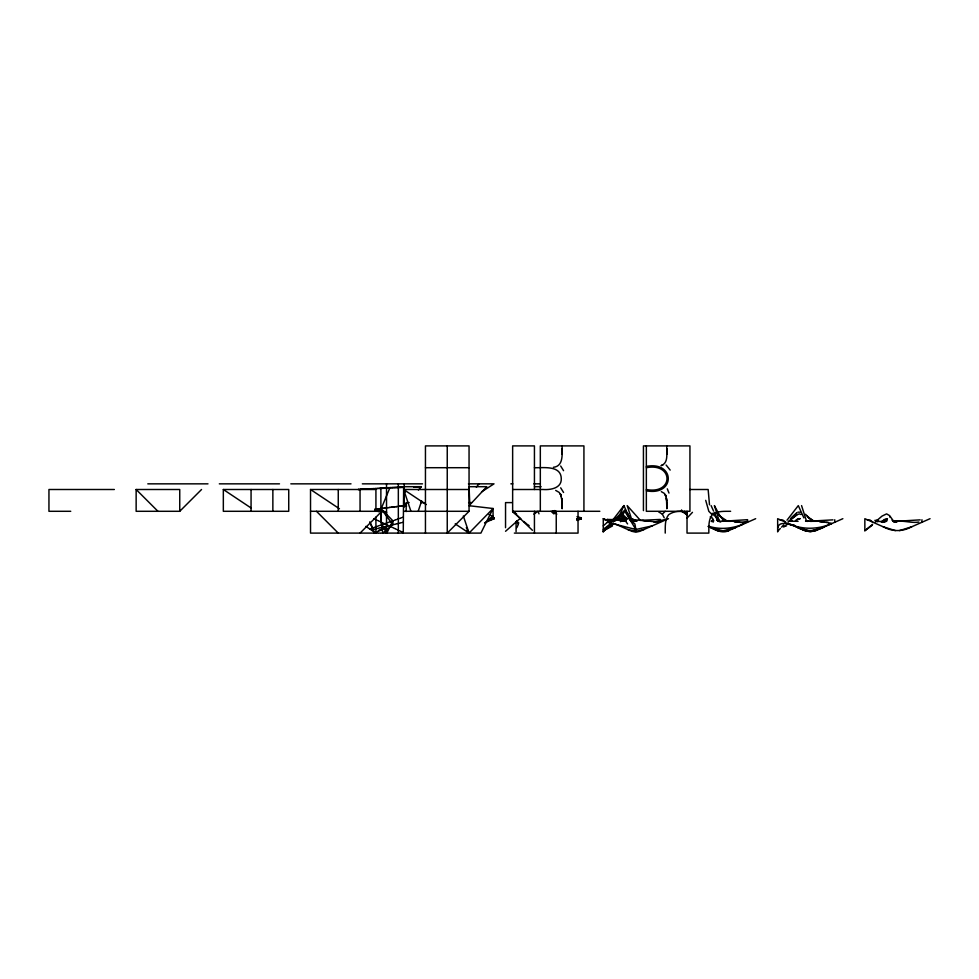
<?xml version="1.0" encoding="UTF-8"?>
<svg xmlns="http://www.w3.org/2000/svg" width="979" height="979" viewBox="0 0 979 979"><rect width="100%" height="100%" fill="white"/><g stroke="black" fill="none" stroke-linecap="round" stroke-linejoin="round"><path stroke-width="1.47" d="M562.081 503.194L562.13 508.578L561.75 498.103L561.958 500.612L560.429 493.918L561.261 496.023L559.205 492.425L555.693 490.406M666.785 503.206L666.834 508.566L666.479 498.25L666.711 500.783L665.292 494.505L666.038 496.439L664.288 493.355L661.339 491.666M562.13 445.898C561.983 453.448 563.941 466.212 553.416 467.289M661.204 465.6C669.146 462.602 666.124 452.702 666.834 445.898M666.858 505.849L666.834 508.566L666.723 500.599M562.13 508.578L562.019 500.563M562.081 454.011L562.13 448.627L562.289 453.913M666.785 453.987L666.821 451.331M747.515 522.284L747.577 519.678L723.004 521.244M834.708 522.284L834.769 519.739M921.9 522.284L921.961 519.739M468.929 489.61L469.051 486.685L486.783 486.685L469.051 505.715L493.061 508.505L493.061 516.41L485.156 522.896M886.509 521.293L883.523 521.44L886.509 521.293L887.072 519.641M777.656 528.146C779.003 520.008 789.563 524.756 794.593 525.894C806.757 529.786 819.998 528.672 831.648 523.63M618.544 520.412L623.293 516.765L625.557 518.735L625.728 521.354L627.6 523.949M625.85 521.158L622.583 520.926L625.85 521.158L625.214 517.903L625.667 521.158L625.936 518.38L625.667 521.158L623.562 521.305M713.801 520.742C712.369 518.711 712.504 523.019 713.116 520.277L712.712 518.931L713.238 522.04M418.339 510.83L421.655 500.869M619.646 515.174L623.917 505.605L629.901 518.943L631.993 521.036L636.888 521.146L631.957 521.048L629.925 518.956L627.686 513.375M516.851 527.644L518.099 524.94M392.897 520.804L386.815 533.102L380.88 522.199L380.88 488.093L389.752 488.093L381.284 508.505L381.284 522.199L382.728 533.102L392.897 524.756L392.897 520.804L380.88 508.505L392.897 524.756L392.028 524.952M890.119 517.377L889.678 515.639L886.582 513.889L881.981 516.129L875.226 521.942M795.352 521.048L797.701 519.017L795.633 520.608M620.637 521.77L622.032 519.776L625.006 518.429L623.843 518.075L621.641 519.286L620.123 521.158M623.917 505.605L613.6 518.943L611.263 520.767M787.018 520.192L798.301 505.605L803.881 517.903M476.357 487.212L478.976 483.846M664.203 517.769L662.33 514.11L665.231 511.295M614.885 520.167L625.006 509.851L629.57 519.005M403.115 505.788L404.449 505.715L406.444 503.475M418.4 490.051L421.386 486.685L403.654 486.685L403.262 532.906M791.925 517.573L796.698 512.972M605.989 528.415L603.272 531.291L612.364 524.401M687.025 518.111L692.471 512.323M777.656 531.291L780.336 528.452M781.56 527.155L783.604 524.989M609.244 526.127L611.129 524.144M455.211 523.875L469.051 533.102L493.061 508.505L480.897 533.102L386.02 533.102M179.744 511.295L179.744 489.5L136.142 489.5L136.142 511.295L179.744 511.295L201.539 489.5M360.052 533.102L381.859 511.295L310.527 511.295M425.449 533.102L425.449 445.898L469.051 445.898L469.051 511.295L447.244 533.102L447.244 445.898M603.272 525.894L607.347 522.284L613.564 520.547L619.891 514.391M607.457 527.326L603.272 531.291L607.616 527.351M613.723 521.379L625.006 511.515L635.873 529.492L652.173 525.894M790.555 518.54L796.661 512.996M788.034 521.942L796.943 514.795L799.39 513.889L801.006 514.526M876.021 521.232L877.588 519.788M505.543 531.279L520.106 518.454M611.728 524.071L609.782 525.833L613.576 523.435M872.595 524.34L864.849 530.728L864.849 518.686L884.086 527.179C892.42 531.683 902.491 531.683 910.825 527.179L930.05 518.686M790.408 519.568L796.943 514.795M610.113 523.985L603.272 529.492L612.548 523.949M613.539 521.232L615.815 519.396M864.849 530.728L872.338 525.16M533.861 514.146L538.022 511.295L539.001 513.853M620.209 515.7L623.672 513.375M481.546 491.862L494.016 483.846L468.439 483.846M609.782 525.38L613.576 523.202M605.94 529.504L612.548 525.894M780.177 520.216L782.723 519.959L785.807 522.284L777.656 518.686L777.656 531.915M867.382 520.216L869.915 519.959L872.999 522.284M605.291 520.387L607.323 519.445L616.219 519.665M378.371 530.483L383.805 528.073M386.521 527.693L374.296 533.102L369.719 521.868M490.014 519.665L494.089 517.867L494.089 518.686L484.581 522.884M577.206 519.665L581.281 517.867L581.281 518.686L577.206 520.485M711.574 521.452L713.446 521.354L711.439 521.317L712.7 519.849L712.957 521.085M727.14 531.291L755.666 518.686M814.332 531.291L842.858 518.686M661.339 465.539L662.942 464.854M817.392 529.945L810.257 531.915L803.123 529.945M824.526 526.788C815.96 531.499 805.533 531.94 796.894 527.179M911.718 526.788L899.493 530.618M711.488 521.415L713.116 520.277L712.712 518.931M823.633 527.179L812.301 530.618M830.975 523.288L829.164 524.01M830.975 523.227L829.201 523.912M797.922 512.164L800.124 512.164M735.29 527.693L723.065 530.838L711.354 527.914M729.184 530.398C723.775 533.482 717.656 531.132 712.626 528.476M734.776 527.914L727.14 530.398M369.621 529.027L370.441 528.746M371.261 528.452L372.081 528.158M372.901 527.865L373.721 527.583M374.541 527.289L375.361 526.996M376.193 526.702L377.013 526.421M377.833 526.127L378.653 525.833M379.473 525.539L380.293 525.258M381.112 524.964L381.932 524.671M382.752 524.389L383.584 524.095M384.404 523.802L385.224 523.508M386.044 523.227L386.864 522.933M387.684 522.639L388.504 522.345M389.324 522.064L390.144 521.77M390.976 521.477L391.796 521.183M392.616 520.901L393.436 520.608M394.256 520.314L395.075 520.033M395.895 519.739L396.715 519.445M397.535 519.151L398.367 518.87M399.187 518.576L400.007 518.283M400.827 517.989L401.647 517.707M402.467 517.414L403.287 517.12M743.44 524.083C732.402 528.623 720.018 529.908 708.551 526.188M783.738 526.714L785.195 526.225L783.261 526.702M551.128 511.295L553.979 513.902L552.658 511.295L554.873 510.548M489.818 520.033L494.089 518.686L489.586 518.576L494.089 518.686M577.01 520.033L581.281 518.686L576.778 518.576L581.281 518.686L578.369 519.115M785.195 526.225L786.639 525.784M615.595 520.632L610.541 522.137L603.272 518.686L603.272 532.197M640.107 520.351L660.384 519.445L660.323 522.284L637.366 520.045M894.194 522.027L897.951 521.195L893.056 521.122L893.692 521.366L890.241 516.484M371.69 529.835L372.534 529.639M373.378 529.431L374.223 529.235M375.079 529.027L375.924 528.819M376.768 528.623L377.625 528.415M378.469 528.207L379.314 528.011M380.158 527.803L381.015 527.608M381.859 527.4L382.703 527.192M383.56 526.996L384.404 526.788M385.249 526.58L386.093 526.384M386.95 526.176L387.794 525.98M388.639 525.772L389.495 525.564M390.34 525.368L391.184 525.16M393.729 524.548L394.574 524.352M395.418 524.144L396.275 523.936M397.119 523.741L397.963 523.532M398.82 523.324L399.665 523.129M400.509 522.921L401.353 522.725M402.21 522.517L403.054 522.309M653.935 522.137L668.473 518.686L639.948 531.291L635.873 532.197L631.798 531.291L615.497 524.083M621.029 520.987L625.459 519.971M807.712 521.269L815.996 520.828L829.311 522.859M894.047 522.088C902.21 519.482 910.531 523.508 918.791 522.04M644.023 529.492L635.873 531.291L627.723 529.492M788.878 521.195L798.105 521.317M632.654 521.415L635.212 520.926L631.516 521.061M810.098 521.317L810.759 521.195M895.785 521.587L893.9 521.464L920.162 519.849M876.829 521.452L885.971 521.477M897.719 521.354L895.491 521.574M896.47 521.44L897.29 521.317L894.72 521.538M720.825 521.122L728.951 520.681L745.484 523.19M722.857 521.317L728.303 520.804M811.04 521.122L832.97 519.849M810.465 521.317L817.808 521.281M747.956 521.342L741.066 522.296L734.678 521.929M798.436 518.784L800.247 518.674M807.369 521.33L808.85 521.146L806.941 521.366M377.16 508.97L378.016 508.86L377.135 509.007M379.754 508.652L378.885 508.75L379.73 508.701M380.611 508.542L381.48 508.431L380.586 508.59M383.205 508.223L382.348 508.334L383.181 508.285M385.812 507.905L386.668 507.795L385.775 507.966M388.406 507.587L387.537 507.697L388.369 507.66M391 507.269L391.857 507.159M393.595 506.951L392.726 507.061L393.558 507.024M394.464 506.841L395.32 506.743L394.415 506.926M396.189 506.632L397.058 506.522M398.783 506.314L397.915 506.424L398.734 506.4M399.652 506.204L400.521 506.106L399.603 506.302M402.247 505.886L401.378 505.996L402.198 505.984M390.964 507.342L391.82 507.244M396.14 506.718L397.009 506.608M403.054 505.886L403.923 505.776M620.209 518.735L617.492 519.041L623.329 515.04L627.527 519.041L625.557 518.735L625.728 521.354L625.557 518.735M810.526 521.354L815.079 521.134M613.564 520.547L618.826 520.045M628.432 516.765L631.577 521.244L635.212 520.926M723.457 521.256L730.689 521.317M361.496 489.292L362.34 489.243M363.185 489.182L364.041 489.133M364.886 489.084L365.73 489.035M366.574 488.974L367.419 488.925M368.263 488.876L369.107 488.827M369.952 488.766L370.796 488.717M371.641 488.668L372.485 488.607M373.329 488.558L374.174 488.509M375.018 488.46L375.875 488.399M376.719 488.35L377.564 488.301M378.408 488.252L379.252 488.191M380.097 488.142L380.941 488.093M381.786 488.044L382.63 487.983M383.474 487.934L384.319 487.885M385.163 487.836L386.007 487.775M386.852 487.726L387.708 487.677M388.553 487.615L389.397 487.566M390.242 487.518L391.086 487.469M391.93 487.407L392.775 487.358M393.619 487.309L394.464 487.261M395.308 487.199L396.152 487.15M396.997 487.101L397.841 487.052M398.686 486.991L399.542 486.942M400.387 486.893L401.231 486.832M402.075 486.783L402.92 486.734M799.476 518.76L798.668 518.625M361.594 489.341L362.463 489.304M363.331 489.267L364.2 489.231M365.069 489.194L365.938 489.157M366.807 489.108L367.676 489.072M368.545 489.035L369.413 488.998M370.282 488.962L371.151 488.925M372.02 488.888L372.889 488.839M373.758 488.802L374.627 488.766M375.495 488.729L376.364 488.692M377.233 488.656L378.102 488.607M378.971 488.57L379.84 488.533M380.709 488.497L381.577 488.46M382.446 488.423L383.315 488.386M384.184 488.337L385.053 488.301M385.922 488.264L386.791 488.227M387.66 488.191L388.528 488.154M389.397 488.105L390.266 488.068M391.135 488.031L392.004 487.995M392.873 487.958L393.742 487.921M394.61 487.885L395.479 487.836M396.348 487.799L397.217 487.762M398.086 487.726L398.955 487.689M399.824 487.652L400.692 487.603M401.561 487.566L402.43 487.53M403.299 487.493L404.168 487.456M413.725 487.028L414.594 486.991M415.463 486.955L416.332 486.918M417.201 486.869L418.07 486.832M418.939 486.796L419.807 486.759M420.676 486.722L421.386 486.685M646.348 466.396C675.571 460.815 675.571 496.39 646.348 490.809M425.449 467.705L469.051 467.705M534.436 467.705C543.333 467.95 560.979 465.086 561.273 478.596C561.701 488.276 550.455 490.063 543.051 489.5L512.641 489.5M646.348 467.705C673.858 462.321 673.858 494.884 646.348 489.5M147.805 483.846L207.989 483.846M219.32 483.846L279.492 483.846M290.824 483.846L351.008 483.846M362.34 483.846L422.512 483.846M510.854 483.846L512.849 483.846M533.812 483.846L539.294 483.846M534.436 486.685L541.093 486.685M114.347 489.5L48.95 489.5L48.95 511.295L70.745 511.295M223.334 489.5L288.732 489.5L288.732 511.295L223.334 511.295L223.334 489.5L251.003 507.942M376.425 533.102L310.527 533.102L310.527 489.5L375.924 489.5L375.924 511.295M469.051 489.5L403.654 489.5L410.764 510.83M689.754 489.5L708.147 489.5L709.506 504.821M409.149 502.606L406.175 502.606L406.175 511.552M421.031 502.606L424.005 502.606M468.598 502.606L471.572 502.606M511.931 502.606L505.543 502.606L505.543 527.693M403.654 511.295L469.051 511.295M534.436 489.5L534.436 445.898L512.641 445.898L512.641 511.295L599.833 511.295M730.628 511.295C724.423 511.405 717.46 510.708 712.235 514.709C708.233 519.935 708.931 526.898 708.82 533.102L687.025 533.102L687.025 511.295M377.294 533.102L378.175 533.102M379.044 533.102L379.913 533.102M380.782 533.102L381.663 533.102M382.532 533.102L383.401 533.102M384.27 533.102L385.151 533.102M514.342 533.102L578.038 533.102L578.038 511.295M826.08 522.309L828.246 522.333M885.273 521.538L881.957 521.146M887.439 518.674L883.67 519.727L882.373 522.431M877.882 520.473L874.847 520.351M630.806 521.207L634.992 521.33M883.254 521.477L884.502 521.574L883.144 521.354M825.003 522.296L819.717 521.734M716.64 520.106L718.623 520.742M403.654 505.715L406.652 506.07M795.707 521.024L796.514 521.146M895.418 530.618L883.193 526.788M642.701 520.461L648.318 521.293M808.226 530.618L796 526.788M716.812 520.143L719.259 521.366L717.999 521.024M886.35 518.711L887.084 519.714M788.34 523.912L785.758 523.422L788.401 524.01M805.533 520.999L806.304 521.171M789.392 524.242L794.654 525.564M791.301 524.597L794.569 525.393M806.867 521.073L806.023 520.84L806.794 521.109M718.99 530.398L710.84 527.693M375.018 508.872L386.607 512.139M375.018 509.692L386.607 512.959M607.347 522.284L635.873 529.492L634.881 523.949L631.577 521.244M636.693 520.473L631.528 518.943L627.184 505.605L639.899 519.825M577.01 516.594L581.281 517.867M491.238 517.022L494.089 517.867M637.084 520.62L631.528 518.943L632.238 521.611M718.672 521.317L717.583 520.963L720.703 522.04M374.761 510.292L379.008 511.736M727.091 521.33L723.567 520.02L716.555 512.274L714.376 505.605L720.214 516.374L727.116 520.987M726.394 521.073L723.567 520.02L716.555 512.274L719.198 520.889M710.35 516.655L712.125 517.389M799.574 518.907L799.329 518.772M787.862 523.19L788.927 523.667M789.882 524.083L806.182 531.291L806.011 529.847M708.037 526.457L712.883 528.587M714.278 529.211L718.99 531.291M603.272 518.686L611.422 522.284L607.323 519.445M488.962 514.513L493.061 516.41M373.892 518.723L374.688 519.09M375.471 519.47L376.266 519.837M377.05 520.204L377.845 520.583M378.628 520.95L379.424 521.317M380.207 521.697L381.002 522.064M381.786 522.431L382.581 522.81M383.364 523.178L384.147 523.545M384.943 523.924L385.726 524.291M386.521 524.658L387.305 525.038M388.1 525.405L388.883 525.772M389.679 526.139L390.462 526.518M391.257 526.886L392.041 527.253M392.836 527.632L393.619 527.999M394.415 528.366L395.198 528.746M395.993 529.113L396.776 529.48M397.56 529.859L398.355 530.226M399.138 530.594L399.934 530.973M400.717 531.34L401.512 531.707M402.296 532.087L403.091 532.454M684.297 511.295L687.025 512.666C681.054 510.536 673.882 510.94 668.633 514.709C664.631 519.935 665.341 526.898 665.231 533.102M814.185 521.146L809.033 518.16L807.332 516.263L813.011 520.816L809.033 518.16L805.533 514.244M658.757 511.98L662.33 514.11M711.023 518.283L710.448 517.242M532.429 530.3L512.641 511.295L516.545 513.902M426.293 504.589L403.654 489.5L405.012 492.229M310.527 489.5L339.456 508.786M365.865 526.384L375.924 533.102L375.924 517.108M552.658 511.295L556.818 514.146M527.363 524.34L529.162 525.662M523.753 521.464L526.469 523.667M520.999 519.078L512.641 511.295L515.749 513.853M711.929 514.452L708.82 511.295L705.712 500.355M666.112 465.025L670.174 470.091M683.758 511.846L687.025 514.709L681.58 511.295L681.58 509.937M892.567 520.547L893.313 521.366L892.175 519.984L892.958 520.901M512.641 511.295L515.541 513.902M516.777 521.122L518.846 523.006M316.462 511.295L338.257 533.102M136.142 489.5L157.937 511.295M631.859 521.354L629.264 518.735L631.688 521.183M466.959 530.961L469.051 533.102L463.361 516.031M717.374 518.809L719.492 521.085L718.035 520.84L719.638 521.317L718.048 520.84L719.553 521.061L717.448 518.772M712.198 513.253L714.499 515.847M560.686 466.028L563.561 470.679M560.686 487.823L563.561 492.486M716.604 518.931L718.525 520.877L715.906 516.655M716.579 518.919L717.619 520.204M631.993 521.036L628.64 515.7L631.957 521.048M667.299 488.827L668.987 493.073M634.478 528.648L635.873 531.291L635.212 528.538M714.89 515.15L716.591 518.405M628.175 515.578L630.586 520.29M516.692 521.305L518.124 524.132M466.322 527.644L469.051 533.102M714.095 512.274L716.763 518.111M711.109 505.605L713.507 510.94M623.293 516.765L623.843 518.075M370.87 523.863L373.721 530.875M628.371 515.468L629.595 518.784M801.568 505.605L806.194 520.192M625.214 517.903L625.667 521.158M666.87 451.356L667.005 454.011L666.834 448.639L666.993 454.011M469.051 486.685L469.847 505.715M403.654 486.685L404.449 505.715M562.13 448.627L562.154 451.319M666.834 448.627L666.858 451.356M646.348 445.898L646.348 511.295L689.938 511.295L689.938 445.898L643.436 445.898L643.436 510.622M583.925 511.295L583.925 445.898L540.322 445.898L540.322 511.295M556.243 511.295L556.243 533.102M534.436 511.295L534.436 533.102M516.08 521.562L516.08 531.658M404.229 483.846L404.229 486.759M404.229 504.173L404.229 507.085M398.331 483.846L398.331 533.102M386.521 483.846L386.521 533.102M360.052 489.5L360.052 511.295M338.257 489.5L338.257 511.295M272.86 489.5L272.86 511.295M251.065 489.5L251.065 511.295M666.993 503.194L666.87 505.849L667.005 503.194M878.102 521.244L876.609 521.538L878.738 521.134L878.102 521.244M376.291 509.068L375.422 509.178L376.266 509.117M384.943 508.015L384.074 508.113L384.906 508.077M390.131 507.379L389.263 507.477L390.095 507.452M792.231 520.706L790.224 520.926L792.231 520.706M358.963 489.451L358.118 489.5L358.987 489.463M360.651 489.341L359.807 489.39L360.725 489.39M625.654 521.036L621.995 521.146L625.691 521.048M881.908 522.186L881.32 521.917L881.908 522.186"/></g></svg>
